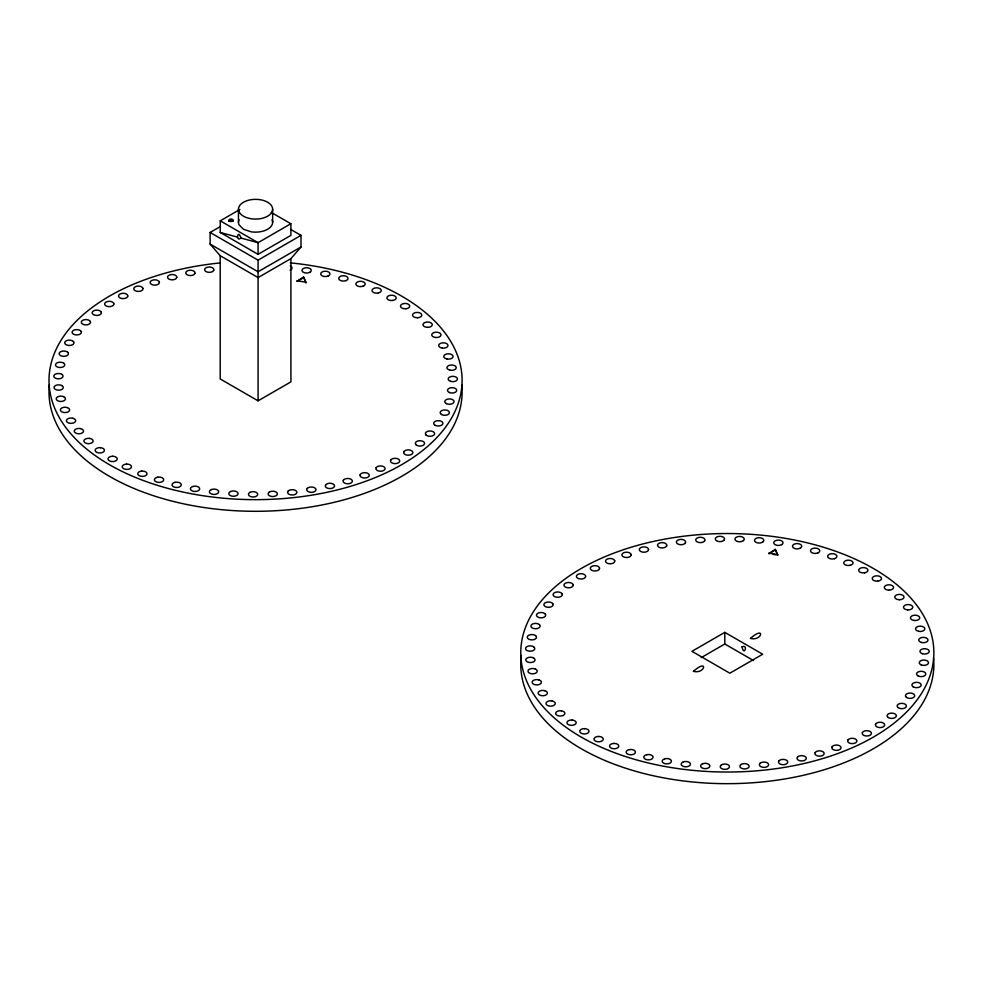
<?xml version="1.0" encoding="UTF-8"?>
<svg xmlns="http://www.w3.org/2000/svg" width="983" height="983" viewBox="0 0 983 983"><rect width="100%" height="100%" fill="white"/><g stroke="black" fill="none" stroke-linecap="round" stroke-linejoin="round"><path stroke-width="1.47" d="M240.896 238.046C237.775 227.638 235.367 242.776 240.896 238.046L258.074 242.678L290.87 223.743L290.919 235.367L258.074 254.339L220.241 232.467L220.241 220.843L239.913 209.477M220.524 226.459L210.116 232.467L210.116 244.091L220.192 255.715L258.074 277.587L290.919 258.627L300.995 247.003L300.995 235.367L290.624 229.383M210.116 232.467L258.074 260.151L300.995 235.367M300.995 247.003L258.074 271.775L210.116 244.091M303.55 277.587L297.001 281.371L303.55 277.009L305.946 282.748L303.55 277.009M220.192 255.715L220.192 378.959L258.074 400.831L290.919 381.871L290.919 258.627M775.317 549.964L768.767 553.736L775.317 549.374L777.7 555.125L775.317 549.374M724.803 632.364L691.946 651.336L729.841 673.208L762.685 654.236L724.803 632.364L724.803 644L753.543 660.588M701.149 657.652L724.803 644M290.071 270.153L290.968 269.698A4.632 2.666 0 0 0 290.317 265.938M297.001 280.782L305.946 282.17M768.767 553.159L777.7 554.535M773.24 554.424L776.214 554.891M220.241 232.467L237.689 237.173M271.296 212.451L290.87 223.743M220.241 220.843L258.074 242.678L258.074 254.339M272.647 209.207A17.092 9.867 0 0 1 247.016 217.759A17.092 9.867 0 0 1 247.016 200.667A17.092 9.867 0 0 1 272.647 209.207L272.647 222.293M258.074 260.151L258.074 400.831M238.464 209.207L238.464 222.293M933.604 658.475A206.553 119.25 0 0 1 724.741 783.66A206.553 119.25 0 0 1 521.346 655.501M290.329 262.866A206.553 119.25 0 0 1 428.453 445.643A206.553 119.25 0 0 1 83.051 445.999A206.553 119.25 0 0 1 220.057 262.94M272.058 219.737A17.092 9.867 0 0 1 251.132 231.816L243.477 229.272L239.053 224.849A17.092 9.867 0 0 1 239.053 219.737M228.928 221.408A2.138 1.229 0 0 1 230.993 220.487A2.138 1.229 0 0 1 233.057 221.408M461.703 384.611A206.553 119.25 0 0 1 255.555 511.295A206.553 119.25 0 0 1 49.408 384.611M403.694 452.106L403.927 453.482A4.632 2.666 0 0 0 411.275 454.564A4.632 2.666 0 0 0 410.525 450.214A4.632 2.666 0 0 0 403.694 452.106M875.46 724.483L875.693 725.859A4.632 2.666 0 0 0 883.041 726.941A4.632 2.666 0 0 0 882.292 722.579A4.632 2.666 0 0 0 875.46 724.483M143.002 288.474L142.633 289.838A4.632 2.666 0 0 1 135.212 290.71A4.632 2.666 0 0 1 136.342 286.372A4.632 2.666 0 0 1 143.002 288.474M614.756 560.838L614.4 562.202A4.632 2.666 0 0 1 606.978 563.075A4.632 2.666 0 0 1 608.096 558.749A4.632 2.666 0 0 1 614.756 560.838M113.856 303.858L113.795 304.546A4.632 2.666 0 0 1 106.803 306.254A4.632 2.666 0 0 1 106.422 301.879A4.632 2.666 0 0 1 113.672 303.169L113.856 303.858M585.61 576.222L585.561 576.923A4.632 2.666 0 0 1 578.569 578.618A4.632 2.666 0 0 1 578.188 574.244A4.632 2.666 0 0 1 585.438 575.534L585.61 576.222M742.042 646.826C743.873 657.111 748.616 643.902 742.042 646.826M693.445 671.328C705.167 674.436 708.608 657.934 693.445 671.328M750.459 638.409C762.169 641.518 765.622 625.016 750.459 638.409M360.147 474.801L360.036 475.489A4.632 2.666 0 0 0 366.499 477.775A4.632 2.666 0 0 0 368.011 473.487A4.632 2.666 0 0 0 360.503 474.138L360.147 474.801M831.913 747.166L831.802 747.854A4.632 2.666 0 0 0 838.266 750.14A4.632 2.666 0 0 0 839.765 745.851A4.632 2.666 0 0 0 832.269 746.502L831.913 747.166M390.595 460.265L390.595 461.654A4.632 2.666 0 0 0 397.71 463.153A4.632 2.666 0 0 0 397.71 458.766A4.632 2.666 0 0 0 390.595 460.265M862.349 732.642L862.349 734.018A4.632 2.666 0 0 0 869.476 735.517A4.632 2.666 0 0 0 869.476 731.143A4.632 2.666 0 0 0 862.349 732.642M127.753 296.092L127.581 296.78A4.632 2.666 0 0 1 120.331 298.07A4.632 2.666 0 0 1 120.712 293.696A4.632 2.666 0 0 1 127.704 295.392L127.753 296.092M159.418 282.453L158.816 283.792A4.632 2.666 0 0 1 151.271 284.234A4.632 2.666 0 0 1 153.151 279.995A4.632 2.666 0 0 1 159.418 282.453M599.519 568.457L599.347 569.145A4.632 2.666 0 0 1 592.098 570.435A4.632 2.666 0 0 1 592.479 566.061A4.632 2.666 0 0 1 599.458 567.769L599.519 568.457M631.172 554.83L630.582 556.169A4.632 2.666 0 0 1 623.038 556.599A4.632 2.666 0 0 1 624.918 552.36A4.632 2.666 0 0 1 631.172 554.83M343.362 480.343L343.116 481.019A4.632 2.666 0 0 0 349.162 483.661A4.632 2.666 0 0 0 351.398 479.483A4.632 2.666 0 0 0 343.829 479.704L343.362 480.343M376.145 467.638L375.911 469.014A4.632 2.666 0 0 0 382.743 470.906A4.632 2.666 0 0 0 383.493 466.556A4.632 2.666 0 0 0 376.145 467.638M815.116 752.708L814.882 753.396A4.632 2.666 0 0 0 820.928 756.038A4.632 2.666 0 0 0 823.164 751.848A4.632 2.666 0 0 0 815.583 752.069L815.116 752.708M847.911 740.002L847.678 741.379A4.632 2.666 0 0 0 854.51 743.283A4.632 2.666 0 0 0 855.259 738.921A4.632 2.666 0 0 0 847.911 740.002M176.78 277.415L175.969 278.717A4.632 2.666 0 0 1 168.388 278.717A4.632 2.666 0 0 1 170.981 274.601A4.632 2.666 0 0 1 176.78 277.415M648.547 549.792L647.736 551.082A4.632 2.666 0 0 1 640.142 551.082A4.632 2.666 0 0 1 642.747 546.978A4.632 2.666 0 0 1 648.547 549.792M325.692 484.889L325.336 485.553A4.632 2.666 0 0 0 330.89 488.539A4.632 2.666 0 0 0 333.839 484.496A4.632 2.666 0 0 0 326.258 484.287L325.692 484.889M797.446 757.266L797.09 757.93A4.632 2.666 0 0 0 802.656 760.903A4.632 2.666 0 0 0 805.605 756.873A4.632 2.666 0 0 0 798.024 756.652L797.446 757.266M194.941 273.397L193.897 274.65A4.632 2.666 0 0 1 186.352 274.208A4.632 2.666 0 0 1 189.645 270.264A4.632 2.666 0 0 1 194.941 273.397M666.707 545.774L665.663 547.015A4.632 2.666 0 0 1 658.119 546.585A4.632 2.666 0 0 1 661.412 542.641A4.632 2.666 0 0 1 666.707 545.774M307.323 488.404L306.856 489.043A4.632 2.666 0 0 0 311.869 492.323A4.632 2.666 0 0 0 315.494 488.477A4.632 2.666 0 0 0 307.998 487.826L307.323 488.404M779.089 760.781L778.622 761.42A4.632 2.666 0 0 0 783.635 764.7A4.632 2.666 0 0 0 787.26 760.854A4.632 2.666 0 0 0 779.765 760.203L779.089 760.781M213.692 270.448L212.451 271.627A4.632 2.666 0 0 1 205.017 270.755A4.632 2.666 0 0 1 208.974 267.02A4.632 2.666 0 0 1 213.692 270.448M685.458 542.813L684.217 543.992A4.632 2.666 0 0 1 676.783 543.132A4.632 2.666 0 0 1 680.727 539.397A4.632 2.666 0 0 1 685.458 542.813M288.437 490.849L287.859 491.451A4.632 2.666 0 0 0 292.295 495.002A4.632 2.666 0 0 0 296.559 491.389A4.632 2.666 0 0 0 289.211 490.308L288.437 490.849M760.203 763.213L759.626 763.828A4.632 2.666 0 0 0 764.049 767.379A4.632 2.666 0 0 0 768.325 763.766A4.632 2.666 0 0 0 760.977 762.685L760.203 763.213M704.639 540.957L703.189 542.063A4.632 2.666 0 0 1 695.939 540.773A4.632 2.666 0 0 1 700.523 537.283A4.632 2.666 0 0 1 704.639 540.957M269.231 492.188L268.556 492.753A4.632 2.666 0 0 0 272.34 496.55A4.632 2.666 0 0 0 277.218 493.196A4.632 2.666 0 0 0 270.092 491.697L269.231 492.188M740.998 764.553L740.322 765.13A4.632 2.666 0 0 0 744.106 768.915A4.632 2.666 0 0 0 748.985 765.573A4.632 2.666 0 0 0 741.858 764.074L740.998 764.553M724.029 540.208L722.407 541.228A4.632 2.666 0 0 1 715.415 539.52A4.632 2.666 0 0 1 720.576 536.313A4.632 2.666 0 0 1 724.029 540.208M249.891 492.422L249.117 492.95A4.632 2.666 0 0 0 252.238 496.943A4.632 2.666 0 0 0 257.657 493.884A4.632 2.666 0 0 0 250.825 491.979L249.891 492.422M721.657 764.786L720.883 765.315A4.632 2.666 0 0 0 724.004 769.308A4.632 2.666 0 0 0 729.423 766.249A4.632 2.666 0 0 0 722.591 764.356L721.657 764.786M743.467 540.576L741.673 541.498A4.632 2.666 0 0 1 735.014 539.397A4.632 2.666 0 0 1 740.69 536.509A4.632 2.666 0 0 1 743.467 540.576M230.6 491.537L229.739 492.016A4.632 2.666 0 0 0 232.16 496.169A4.632 2.666 0 0 0 238.083 493.441A4.632 2.666 0 0 0 231.619 491.156L230.6 491.537M702.366 763.902L701.506 764.393A4.632 2.666 0 0 0 703.914 768.534A4.632 2.666 0 0 0 709.849 765.806A4.632 2.666 0 0 0 703.373 763.533L702.366 763.902M762.734 542.063L760.793 542.874A4.632 2.666 0 0 1 754.526 540.404A4.632 2.666 0 0 1 760.682 537.848A4.632 2.666 0 0 1 762.734 542.063M211.566 489.546L210.62 489.976A4.632 2.666 0 0 0 212.303 494.252A4.632 2.666 0 0 0 218.681 491.869A4.632 2.666 0 0 0 212.635 489.227L211.566 489.546M683.332 761.923L682.386 762.353A4.632 2.666 0 0 0 684.07 766.617A4.632 2.666 0 0 0 690.447 764.246A4.632 2.666 0 0 0 684.401 761.604L683.332 761.923M309.891 272.279L307.814 272.967A4.632 2.666 0 0 1 302.002 270.153A4.632 2.666 0 0 1 308.576 267.966A4.632 2.666 0 0 1 309.891 272.279M781.657 544.656L779.58 545.344A4.632 2.666 0 0 1 773.768 542.53A4.632 2.666 0 0 1 780.342 540.343A4.632 2.666 0 0 1 781.657 544.656M192.963 486.474L191.955 486.855A4.632 2.666 0 0 0 192.889 491.193A4.632 2.666 0 0 0 199.635 489.202A4.632 2.666 0 0 0 194.081 486.216L192.963 486.474M664.729 758.851L663.709 759.22A4.632 2.666 0 0 0 664.655 763.57A4.632 2.666 0 0 0 671.401 761.567A4.632 2.666 0 0 0 665.847 758.593L664.729 758.851M328.273 275.94L326.086 276.506A4.632 2.666 0 0 1 320.79 273.372A4.632 2.666 0 0 1 327.695 271.578A4.632 2.666 0 0 1 328.273 275.94M800.027 548.317L797.852 548.883A4.632 2.666 0 0 1 792.556 545.749A4.632 2.666 0 0 1 799.462 543.943A4.632 2.666 0 0 1 800.027 548.317M174.986 482.346L173.905 482.665A4.632 2.666 0 0 0 174.102 487.04A4.632 2.666 0 0 0 181.155 485.442A4.632 2.666 0 0 0 176.141 482.161L174.986 482.346M646.74 754.723L645.671 755.042A4.632 2.666 0 0 0 645.868 759.417A4.632 2.666 0 0 0 652.921 757.819A4.632 2.666 0 0 0 647.908 754.539L646.74 754.723M345.93 280.647L343.657 281.077A4.632 2.666 0 0 1 338.926 277.661A4.632 2.666 0 0 1 346.114 276.26A4.632 2.666 0 0 1 345.93 280.647M817.684 553.011L815.423 553.454A4.632 2.666 0 0 1 810.692 550.025A4.632 2.666 0 0 1 817.881 548.637A4.632 2.666 0 0 1 817.684 553.011M157.796 477.21L156.678 477.468A4.632 2.666 0 0 0 156.113 481.83A4.632 2.666 0 0 0 163.411 480.65A4.632 2.666 0 0 0 158.988 477.087L157.796 477.21M629.562 749.587L628.444 749.832A4.632 2.666 0 0 0 627.879 754.207A4.632 2.666 0 0 0 635.178 753.015A4.632 2.666 0 0 0 630.754 749.464L629.562 749.587M362.678 286.336L360.343 286.643A4.632 2.666 0 0 1 356.227 282.957A4.632 2.666 0 0 1 363.624 281.986A4.632 2.666 0 0 1 362.678 286.336M834.444 558.7L832.11 559.008A4.632 2.666 0 0 1 827.993 555.334A4.632 2.666 0 0 1 835.39 554.363A4.632 2.666 0 0 1 834.444 558.7M141.589 471.115L140.434 471.299A4.632 2.666 0 0 0 139.119 475.612A4.632 2.666 0 0 0 146.59 474.85A4.632 2.666 0 0 0 142.793 471.066L141.589 471.115M613.355 743.48L612.2 743.676A4.632 2.666 0 0 0 610.885 747.977A4.632 2.666 0 0 0 618.344 747.227A4.632 2.666 0 0 0 614.559 743.431L613.355 743.48M378.381 292.959L375.998 293.131A4.632 2.666 0 0 1 372.545 289.235A4.632 2.666 0 0 1 380.065 288.695A4.632 2.666 0 0 1 378.381 292.959M850.135 565.323L847.764 565.495A4.632 2.666 0 0 1 844.299 561.6A4.632 2.666 0 0 1 851.831 561.06A4.632 2.666 0 0 1 850.135 565.323M126.524 464.111L125.332 464.234A4.632 2.666 0 0 0 123.28 468.449A4.632 2.666 0 0 0 130.837 468.117A4.632 2.666 0 0 0 127.729 464.123L126.524 464.111M598.278 736.476L597.099 736.599A4.632 2.666 0 0 0 595.047 740.813A4.632 2.666 0 0 0 602.604 740.494A4.632 2.666 0 0 0 599.483 736.5L598.278 736.476M392.844 300.454L390.448 300.491A4.632 2.666 0 0 1 387.683 296.411A4.632 2.666 0 0 1 395.264 296.301A4.632 2.666 0 0 1 392.844 300.454M864.61 572.819L862.214 572.856A4.632 2.666 0 0 1 859.449 568.788A4.632 2.666 0 0 1 867.031 568.678A4.632 2.666 0 0 1 864.61 572.819M112.726 456.272L111.521 456.333A4.632 2.666 0 0 0 108.757 460.4A4.632 2.666 0 0 0 116.338 460.511A4.632 2.666 0 0 0 113.917 456.37L112.726 456.272M584.492 728.649L583.288 728.698A4.632 2.666 0 0 0 580.523 732.777A4.632 2.666 0 0 0 588.104 732.888A4.632 2.666 0 0 0 585.684 728.735L584.492 728.649M405.954 308.748L403.571 308.637A4.632 2.666 0 0 1 401.519 304.423A4.632 2.666 0 0 1 409.075 304.755A4.632 2.666 0 0 1 405.954 308.748M877.721 581.113L875.337 581.014A4.632 2.666 0 0 1 873.273 576.8A4.632 2.666 0 0 1 880.842 577.119A4.632 2.666 0 0 1 877.721 581.113M100.352 447.695L99.148 447.67A4.632 2.666 0 0 0 95.695 451.566A4.632 2.666 0 0 0 103.215 452.106A4.632 2.666 0 0 0 101.532 447.843L100.352 447.695M572.118 720.06L570.914 720.048A4.632 2.666 0 0 0 567.461 723.943A4.632 2.666 0 0 0 574.981 724.483A4.632 2.666 0 0 0 573.286 720.22L572.118 720.06M417.566 317.742L415.207 317.509A4.632 2.666 0 0 1 413.892 313.196A4.632 2.666 0 0 1 421.363 313.958A4.632 2.666 0 0 1 417.566 317.742M889.332 590.119L886.973 589.874A4.632 2.666 0 0 1 885.658 585.561A4.632 2.666 0 0 1 893.129 586.323A4.632 2.666 0 0 1 889.332 590.119M89.527 438.43L88.323 438.344A4.632 2.666 0 0 0 84.219 442.031A4.632 2.666 0 0 0 91.603 443.001A4.632 2.666 0 0 0 90.669 438.651L89.527 438.43M561.293 710.807L560.089 710.721A4.632 2.666 0 0 0 555.985 714.395A4.632 2.666 0 0 0 563.37 715.366A4.632 2.666 0 0 0 562.423 711.028L561.293 710.807M427.568 327.364L425.27 326.995A4.632 2.666 0 0 1 424.705 322.633A4.632 2.666 0 0 1 432.004 323.812A4.632 2.666 0 0 1 427.568 327.364M899.334 599.741L897.037 599.36A4.632 2.666 0 0 1 896.459 594.998A4.632 2.666 0 0 1 903.758 596.189A4.632 2.666 0 0 1 899.334 599.741M80.348 428.6L79.168 428.453A4.632 2.666 0 0 0 74.438 431.869A4.632 2.666 0 0 0 81.626 433.27A4.632 2.666 0 0 0 81.442 428.883L80.348 428.6M552.102 700.977L550.935 700.818A4.632 2.666 0 0 0 546.204 704.246A4.632 2.666 0 0 0 553.392 705.634A4.632 2.666 0 0 0 553.208 701.26L552.102 700.977M435.862 337.525L433.638 337.022A4.632 2.666 0 0 1 433.822 332.635A4.632 2.666 0 0 1 440.888 334.245A4.632 2.666 0 0 1 435.862 337.525M907.628 609.89L905.404 609.386A4.632 2.666 0 0 1 905.589 605.012A4.632 2.666 0 0 1 912.642 606.609A4.632 2.666 0 0 1 907.628 609.89M72.902 418.291L71.759 418.07A4.632 2.666 0 0 0 66.463 421.203A4.632 2.666 0 0 0 73.381 422.997A4.632 2.666 0 0 0 73.946 418.635L72.902 418.291M544.668 690.656L543.525 690.435A4.632 2.666 0 0 0 538.229 693.568A4.632 2.666 0 0 0 545.147 695.374A4.632 2.666 0 0 0 545.712 691.012L544.668 690.656M442.362 348.105L440.237 347.466A4.632 2.666 0 0 1 441.183 343.128A4.632 2.666 0 0 1 447.929 345.119A4.632 2.666 0 0 1 442.362 348.105M914.129 620.47L912.003 619.843A4.632 2.666 0 0 1 912.949 615.493A4.632 2.666 0 0 1 919.695 617.496A4.632 2.666 0 0 1 914.129 620.47M67.274 407.601L66.18 407.318A4.632 2.666 0 0 0 60.368 410.132A4.632 2.666 0 0 0 66.942 412.319A4.632 2.666 0 0 0 68.257 408.006L67.274 407.601M539.04 679.978L537.947 679.683A4.632 2.666 0 0 0 532.135 682.497A4.632 2.666 0 0 0 538.709 684.684A4.632 2.666 0 0 0 540.023 680.383L539.04 679.978M447.007 359.004L445.004 358.254A4.632 2.666 0 0 1 446.687 353.978A4.632 2.666 0 0 1 453.052 356.362A4.632 2.666 0 0 1 447.007 359.004M918.773 631.369L916.77 630.619A4.632 2.666 0 0 1 918.454 626.355A4.632 2.666 0 0 1 924.819 628.727A4.632 2.666 0 0 1 918.773 631.369M63.526 396.641L62.482 396.296A4.632 2.666 0 0 0 56.215 398.766A4.632 2.666 0 0 0 62.371 401.322A4.632 2.666 0 0 0 64.423 397.107L63.526 396.641M535.293 669.018L534.248 668.661A4.632 2.666 0 0 0 527.982 671.131A4.632 2.666 0 0 0 534.138 673.687A4.632 2.666 0 0 0 536.19 669.472L535.293 669.018M449.759 370.112L447.879 369.252A4.632 2.666 0 0 1 450.3 365.098A4.632 2.666 0 0 1 456.223 367.826A4.632 2.666 0 0 1 449.759 370.112M921.513 642.477L919.646 641.616A4.632 2.666 0 0 1 922.066 637.475A4.632 2.666 0 0 1 927.989 640.203A4.632 2.666 0 0 1 921.513 642.477M61.683 385.52L60.7 385.115A4.632 2.666 0 0 0 54.04 387.216A4.632 2.666 0 0 0 59.73 390.104A4.632 2.666 0 0 0 62.507 386.036L61.683 385.52M533.45 657.897L532.467 657.492A4.632 2.666 0 0 0 525.807 659.581A4.632 2.666 0 0 0 531.496 662.481A4.632 2.666 0 0 0 534.26 658.401L533.45 657.897M450.57 381.33L448.85 380.36A4.632 2.666 0 0 1 451.971 376.366A4.632 2.666 0 0 1 457.402 379.426A4.632 2.666 0 0 1 450.57 381.33M922.337 653.695L920.616 652.737A4.632 2.666 0 0 1 923.737 648.743A4.632 2.666 0 0 1 929.156 651.803A4.632 2.666 0 0 1 922.337 653.695M61.769 374.351L60.86 373.896A4.632 2.666 0 0 0 53.881 375.592A4.632 2.666 0 0 0 59.029 378.799A4.632 2.666 0 0 0 62.494 374.904L61.769 374.351M533.523 646.728L532.626 646.261A4.632 2.666 0 0 0 525.635 647.969A4.632 2.666 0 0 0 530.795 651.176A4.632 2.666 0 0 0 534.26 647.281L533.523 646.728M449.44 392.536L447.904 391.467A4.632 2.666 0 0 1 451.689 387.683A4.632 2.666 0 0 1 456.567 391.037A4.632 2.666 0 0 1 449.44 392.536M921.206 664.901L919.67 663.844A4.632 2.666 0 0 1 923.455 660.048A4.632 2.666 0 0 1 928.333 663.402A4.632 2.666 0 0 1 921.206 664.901M535.538 635.62L534.715 635.104A4.632 2.666 0 0 0 527.478 636.394A4.632 2.666 0 0 0 532.049 639.884A4.632 2.666 0 0 0 536.165 636.21L535.538 635.62M63.772 363.243L62.949 362.739A4.632 2.666 0 0 0 55.712 364.029A4.632 2.666 0 0 0 60.282 367.519A4.632 2.666 0 0 0 64.399 363.833L63.772 363.243M918.147 675.985L916.807 674.842A4.632 2.666 0 0 1 921.231 671.291A4.632 2.666 0 0 1 925.495 674.903A4.632 2.666 0 0 1 918.147 675.985M446.393 403.62L445.041 402.477A4.632 2.666 0 0 1 449.464 398.926A4.632 2.666 0 0 1 453.741 402.539A4.632 2.666 0 0 1 446.393 403.62M539.446 624.672L538.721 624.119A4.632 2.666 0 0 0 531.287 624.991A4.632 2.666 0 0 0 535.244 628.727A4.632 2.666 0 0 0 539.974 625.299L539.446 624.672M67.692 352.307L66.955 351.754A4.632 2.666 0 0 0 59.533 352.614A4.632 2.666 0 0 0 63.477 356.35A4.632 2.666 0 0 0 68.208 352.934L67.692 352.307M913.207 686.847L912.052 685.63A4.632 2.666 0 0 1 917.078 682.349A4.632 2.666 0 0 1 920.702 686.195A4.632 2.666 0 0 1 913.207 686.847M441.441 414.47L440.298 413.253A4.632 2.666 0 0 1 445.311 409.972A4.632 2.666 0 0 1 448.936 413.818A4.632 2.666 0 0 1 441.441 414.47M545.233 614.019L544.607 613.429A4.632 2.666 0 0 0 537.062 613.859A4.632 2.666 0 0 0 540.355 617.803A4.632 2.666 0 0 0 545.639 614.67L545.233 614.019M73.467 341.642L72.84 341.052A4.632 2.666 0 0 0 65.296 341.494A4.632 2.666 0 0 0 68.589 345.438A4.632 2.666 0 0 0 73.885 342.293L73.467 341.642M906.4 697.365L905.478 696.087A4.632 2.666 0 0 1 911.032 693.113A4.632 2.666 0 0 1 913.981 697.144A4.632 2.666 0 0 1 906.4 697.365M434.646 424.988L433.712 423.71A4.632 2.666 0 0 1 439.266 420.736A4.632 2.666 0 0 1 442.215 424.767A4.632 2.666 0 0 1 434.646 424.988M552.827 603.746L552.299 603.12A4.632 2.666 0 0 0 544.717 603.12A4.632 2.666 0 0 0 547.31 607.224A4.632 2.666 0 0 0 553.122 604.41L552.827 603.746M81.061 331.369L80.532 330.743A4.632 2.666 0 0 0 72.951 330.743A4.632 2.666 0 0 0 75.544 334.859A4.632 2.666 0 0 0 81.356 332.045L81.061 331.369M897.823 707.428L897.123 706.113A4.632 2.666 0 0 1 903.168 703.472A4.632 2.666 0 0 1 905.404 707.649A4.632 2.666 0 0 1 897.823 707.428M426.069 435.064L425.356 433.736A4.632 2.666 0 0 1 431.402 431.095A4.632 2.666 0 0 1 433.638 435.285A4.632 2.666 0 0 1 426.069 435.064M562.153 593.953L561.735 593.302A4.632 2.666 0 0 0 554.191 592.872A4.632 2.666 0 0 0 556.059 597.111A4.632 2.666 0 0 0 562.325 594.641L562.153 593.953M90.387 321.588L89.969 320.937A4.632 2.666 0 0 0 82.425 320.495A4.632 2.666 0 0 0 84.305 324.734A4.632 2.666 0 0 0 90.559 322.277L90.387 321.588M887.563 716.963L887.084 715.612A4.632 2.666 0 0 1 893.547 713.326A4.632 2.666 0 0 1 895.058 717.615A4.632 2.666 0 0 1 887.563 716.963M415.797 444.599L415.317 443.235A4.632 2.666 0 0 1 421.793 440.949A4.632 2.666 0 0 1 423.292 445.25A4.632 2.666 0 0 1 415.797 444.599M573.114 584.75L572.819 584.074A4.632 2.666 0 0 0 565.385 583.214A4.632 2.666 0 0 0 566.515 587.539A4.632 2.666 0 0 0 573.175 585.45L573.114 584.75M101.347 312.385L101.052 311.709A4.632 2.666 0 0 0 93.618 310.837A4.632 2.666 0 0 0 94.749 315.174A4.632 2.666 0 0 0 101.409 313.073L101.347 312.385M608.846 750.471A206.553 119.25 0 0 0 933.076 663.181A206.553 119.25 0 0 0 640.031 544.705A206.553 119.25 0 0 0 608.846 750.471M229.481 221.138A2.138 1.229 0 0 0 233.057 220.585A2.138 1.229 0 0 0 230.44 219.074A2.138 1.229 0 0 0 229.481 221.138"/></g></svg>
